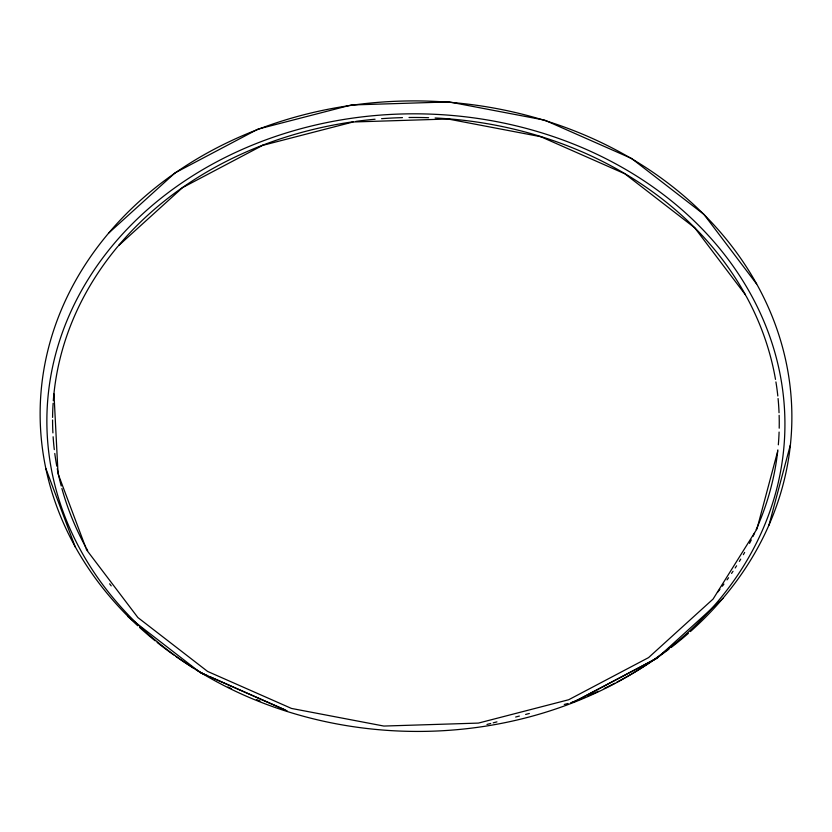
<?xml version="1.0" encoding="UTF-8"?>
<svg xmlns="http://www.w3.org/2000/svg" width="832" height="832" viewBox="0 0 832 832"><rect width="100%" height="100%" fill="white"/><g stroke="black" fill="none" stroke-linecap="round" stroke-linejoin="round"><path stroke-width="1.25" d="M777.826 450.694L777.837 449.904M777.598 451.568L756.974 528.902L713.097 599.04L648.554 657.613L568.682 699.743L478.4 723.091L383.854 726.055L291.481 708.438L207.594 671.434L137.904 617.573L86.601 549.91L58.209 474.105M768.945 525.273L790.286 445.245M108.576 233.168L174.918 173.014M118.342 245.846L182.551 187.616L262.662 145.361M723.278 598.114L656.978 658.237L574.246 701.875L570.502 702.842M175.365 172.702L257.972 129.126L351.354 104.978L449.145 101.92L544.679 120.141L631.446 158.413M574.028 701.854L656.646 658.278M262.475 145.423L353.132 121.982L448.063 119.007L540.81 136.698M486.97 724.443L490.714 723.476M493.21 722.831L496.943 721.864M515.642 717.028L519.386 716.061M525.626 714.449L529.36 713.482M564.273 704.454L568.017 703.487M540.675 136.656L624.801 173.763L694.699 227.781L745.597 295.027M200.543 672.568L207.678 675.709M210.059 676.759L284.939 709.79M287.144 710.871L200.262 672.547L128.086 616.762M631.654 158.527L703.799 214.292M704.038 214.51L756.621 283.993M45.864 468.572L75.244 547.019M53.986 393.931L58.011 473.252M137.727 625.726A375.877 314.527 0.8 0 1 155.906 187.294A375.877 314.527 0.8 0 1 680.222 192.847A375.877 314.527 0.8 0 1 690.373 631.582M688.407 633.318A375.877 314.527 0.8 0 1 671.091 647.525M668.99 649.126A375.877 314.527 0.8 0 1 617.001 682.074M614.702 683.27A375.877 314.527 0.8 0 1 604.25 688.48M598.364 691.246A375.877 314.527 0.8 0 1 587.662 695.978M585.27 696.998A375.877 314.527 0.8 0 1 572.083 702.239M260.042 700.981A375.877 314.527 0.8 0 1 256.412 699.556M231.462 688.698A375.877 314.527 0.8 0 1 227.978 687.024M204.37 674.502A375.877 314.527 0.8 0 1 195.562 669.292M193.346 667.93A375.877 314.527 0.8 0 1 175.885 656.438M173.753 654.94A375.877 314.527 0.8 0 1 157.144 642.429M155.137 640.806A375.877 314.527 0.8 0 1 139.589 627.442M779.095 432.058A363.355 304.044 0.8 0 1 778.326 444.829M777.702 451.162A363.355 304.044 0.8 0 1 756.174 529.589M754.593 533.042A363.355 304.044 0.8 0 1 752.96 536.484M751.275 539.926A363.355 304.044 0.8 0 1 749.538 543.348M744.64 552.417A363.355 304.044 0.8 0 1 743.361 554.674M740.719 559.146A363.355 304.044 0.8 0 1 739.367 561.371M736.601 565.791A363.355 304.044 0.8 0 1 735.186 567.996M733.023 571.272A363.355 304.044 0.8 0 1 731.557 573.435M728.562 577.741A363.355 304.044 0.8 0 1 727.033 579.873M723.913 584.106A363.355 304.044 0.8 0 1 722.332 586.196M719.919 589.316A363.355 304.044 0.8 0 1 717.465 592.394M111.228 585.894A363.355 304.044 0.8 0 1 109.637 583.814M87.662 550.503A363.355 304.044 0.8 0 1 86.434 548.298M85.8 547.165A363.355 304.044 0.8 0 1 61.901 488.478M61.235 486.013A363.355 304.044 0.8 0 1 57.262 468.697M56.784 466.17A363.355 304.044 0.8 0 1 54.777 453.471M54.298 449.623A363.355 304.044 0.8 0 1 53.123 436.769M52.905 432.89A363.355 304.044 0.8 0 1 52.572 419.994M52.582 417.414A363.355 304.044 0.8 0 1 53.123 403.302M53.3 400.754A363.355 304.044 0.8 0 1 117.697 246.584M118.539 245.575A363.355 304.044 0.8 0 1 353.257 121.763M355.794 121.41A363.355 304.044 0.8 0 1 375.076 119.226M381.566 118.685A363.355 304.044 0.8 0 1 402.47 117.624M409.022 117.499A363.355 304.044 0.8 0 1 428.615 117.707M435.115 117.978A363.355 304.044 0.8 0 1 745.399 294.736M746.023 295.87A363.355 304.044 0.8 0 1 775.497 379.392M775.923 381.93A363.355 304.044 0.8 0 1 777.816 395.98M778.076 398.549A363.355 304.044 0.8 0 1 779.043 412.724M779.137 415.303A363.355 304.044 0.8 0 1 779.199 428.199M203.871 674.482A369.044 308.797 0.8 0 0 783.484 451.443A369.044 308.797 0.8 0 0 260.343 141.939A369.044 308.797 0.8 0 0 203.871 674.482"/></g></svg>
